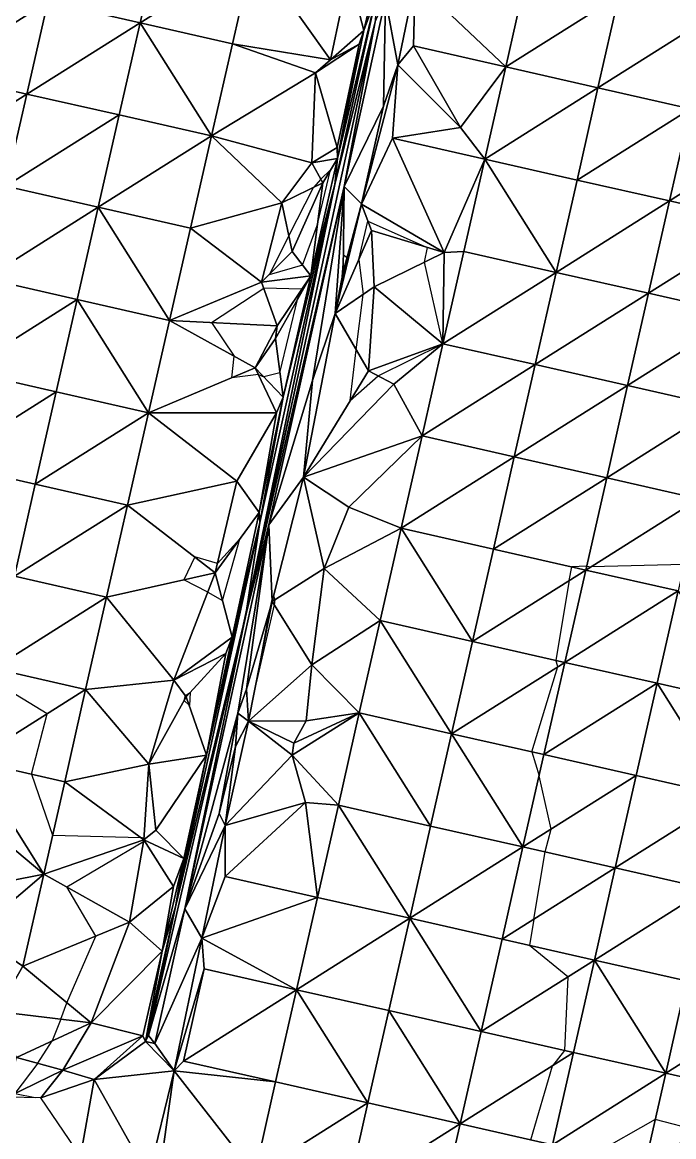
# Model space of a CAD drawing. Extents: x 452550 to 453808, y 451368 to 453069.
# Drawn here: x 453078.1 to 453146.9, y 452665.6 to 452783.4 of the extents above; entities that cross this region are included whole.
import ezdxf

# ---------------------------------------------------------------- set-up
doc = ezdxf.new("R2010")
doc.units = 0
doc.header["$LTSCALE"] = 0.35
doc.header["$MEASUREMENT"] = 0
doc.linetypes.add('DASHED', pattern=[5442.857143, 3628.571429, -1814.285714])
doc.layers.add('Default', color=42, linetype='Continuous', lineweight=25)
doc.layers.add('FPS_Contours-Minor', color=40, linetype='DASHED', lineweight=25)

msp = doc.modelspace()

# ---------------------------------------------------------------- linework, layer by layer
at = {"layer": 'Default', "color": 8, "linetype": 'Continuous', "lineweight": 25}
for points in [[(453112.56, 452788.62, 14.09), (453117.18, 452795.42, 14.01), (453114.16, 452782.54, 13.96)], [(453117.18, 452795.42, 14.01), (453115.46, 452786.11, 13.87), (453114.16, 452782.54, 13.96)], [(453090.53, 452783.35, 13.95), (453080.77, 452785.56, 13.93), (453092.74, 452793.1, 13.98)], [(453090.53, 452783.35, 13.95), (453092.74, 452793.1, 13.98), (453102.49, 452790.88, 14.01)], [(453100.28, 452781.13, 13.98), (453090.53, 452783.35, 13.95), (453102.49, 452790.88, 14.01)], [(453100.28, 452781.13, 13.98), (453102.49, 452790.88, 14.01), (453110.63, 452779.42, 13.9)], [(453102.49, 452790.88, 14.01), (453112.56, 452788.62, 14.09), (453110.63, 452779.42, 13.9)], [(453068.81, 452778.03, 13.87), (453071.02, 452787.78, 13.89), (453080.77, 452785.56, 13.93)], [(453110.63, 452779.42, 13.9), (453112.56, 452788.62, 14.09), (453114.16, 452782.54, 13.96)], [(453116.43, 452785.9, 13.87), (453119.59, 452787.78, 13.98), (453117.75, 452778.88, 13.89)], [(453119.59, 452787.78, 13.98), (453119.4, 452780.89, 13.96), (453117.75, 452778.88, 13.89)], [(453129.15, 452778.68, 13.99), (453119.4, 452780.89, 13.96), (453119.59, 452787.78, 13.98)], [(453131.36, 452788.43, 13.97), (453129.15, 452778.68, 13.99), (453119.59, 452787.78, 13.98)], [(453129.15, 452778.68, 13.99), (453131.36, 452788.43, 13.97), (453141.11, 452786.22, 13.96)], [(453078.56, 452775.81, 13.92), (453068.81, 452778.03, 13.87), (453080.77, 452785.56, 13.93)], [(453078.56, 452775.81, 13.92), (453080.77, 452785.56, 13.93), (453090.53, 452783.35, 13.95)], [(453115.36, 452783.44, 13.56), (453111.1, 452766.26, 13.94), (453115.46, 452786.11, 13.87)], [(453111.1, 452766.26, 13.94), (453111.36, 452769.01, 13.97), (453115.46, 452786.11, 13.87)], [(453111.36, 452769.01, 13.97), (453114.16, 452782.54, 13.96), (453115.46, 452786.11, 13.87)], [(453112.08, 452766.04, 13.94), (453115.36, 452783.44, 13.56), (453116.43, 452785.9, 13.87)], [(453116.23, 452774.54, 13.88), (453112.08, 452766.04, 13.94), (453116.43, 452785.9, 13.87)], [(453116.43, 452785.9, 13.87), (453117.75, 452778.88, 13.89), (453116.23, 452774.54, 13.88)], [(453138.9, 452776.47, 13.97), (453129.15, 452778.68, 13.99), (453141.11, 452786.22, 13.96)], [(453138.9, 452776.47, 13.97), (453141.11, 452786.22, 13.96), (453150.87, 452784.01, 13.99)], [(453148.66, 452774.26, 13.98), (453138.9, 452776.47, 13.97), (453150.87, 452784.01, 13.99)], [(453088.31, 452773.6, 13.97), (453078.56, 452775.81, 13.92), (453090.53, 452783.35, 13.95)], [(453088.31, 452773.6, 13.97), (453090.53, 452783.35, 13.95), (453098.06, 452771.38, 13.99)], [(453098.06, 452771.38, 13.99), (453090.53, 452783.35, 13.95), (453100.28, 452781.13, 13.98)], [(453101.68, 452720.77, 13.47), (453111.1, 452766.26, 13.94), (453115.36, 452783.44, 13.56)], [(453112.08, 452766.04, 13.94), (453101.68, 452720.77, 13.47), (453115.36, 452783.44, 13.56)], [(453110.63, 452779.42, 13.9), (453114.16, 452782.54, 13.96), (453113.65, 452781.09, 13.95)], [(453113.65, 452781.09, 13.95), (453114.16, 452782.54, 13.96), (453111.36, 452769.01, 13.97)], [(453098.06, 452771.38, 13.99), (453100.28, 452781.13, 13.98), (453109.04, 452778.05, 13.97)], [(453100.28, 452781.13, 13.98), (453110.63, 452779.42, 13.9), (453109.04, 452778.05, 13.97)], [(453113.65, 452781.09, 13.95), (453111.33, 452770.17, 13.96), (453109.04, 452778.05, 13.97)], [(453110.63, 452779.42, 13.9), (453113.65, 452781.09, 13.95), (453109.04, 452778.05, 13.97)], [(453111.36, 452769.01, 13.97), (453111.33, 452770.17, 13.96), (453113.65, 452781.09, 13.95)], [(453117.75, 452778.88, 13.89), (453119.4, 452780.89, 13.96), (453124.36, 452772.27, 13.93)], [(453119.4, 452780.89, 13.96), (453129.15, 452778.68, 13.99), (453124.36, 452772.27, 13.93)], [(453117.75, 452778.88, 13.89), (453117.19, 452771.14, 13.93), (453113.9, 452764.18, 13.95)], [(453116.23, 452774.54, 13.88), (453117.75, 452778.88, 13.89), (453113.9, 452764.18, 13.95)], [(453117.75, 452778.88, 13.89), (453124.36, 452772.27, 13.93), (453117.19, 452771.14, 13.93)], [(453129.15, 452778.68, 13.99), (453126.94, 452768.93, 13.98), (453124.36, 452772.27, 13.93)], [(453126.94, 452768.93, 13.98), (453129.15, 452778.68, 13.99), (453138.9, 452776.47, 13.97)], [(453066.59, 452768.28, 13.84), (453068.81, 452778.03, 13.87), (453078.56, 452775.81, 13.92)], [(453108.66, 452768.55, 13.86), (453098.06, 452771.38, 13.99), (453109.04, 452778.05, 13.97)], [(453108.66, 452768.55, 13.86), (453109.04, 452778.05, 13.97), (453111.33, 452770.17, 13.96)], [(453076.34, 452766.06, 13.88), (453066.59, 452768.28, 13.84), (453078.56, 452775.81, 13.92)], [(453076.34, 452766.06, 13.88), (453078.56, 452775.81, 13.92), (453088.31, 452773.6, 13.97)], [(453136.69, 452766.72, 13.97), (453126.94, 452768.93, 13.98), (453138.9, 452776.47, 13.97)], [(453136.69, 452766.72, 13.97), (453138.9, 452776.47, 13.97), (453148.66, 452774.26, 13.98)], [(453086.09, 452763.84, 13.92), (453076.34, 452766.06, 13.88), (453088.31, 452773.6, 13.97)], [(453086.09, 452763.84, 13.92), (453088.31, 452773.6, 13.97), (453098.06, 452771.38, 13.99)], [(453116.23, 452774.54, 13.88), (453113.9, 452764.19, 13.94), (453112.08, 452766.04, 13.94)], [(453113.9, 452764.18, 13.95), (453113.9, 452764.19, 13.94), (453116.23, 452774.54, 13.88)], [(453146.45, 452764.51, 13.98), (453136.69, 452766.72, 13.97), (453148.66, 452774.26, 13.98)], [(453146.45, 452764.51, 13.98), (453148.66, 452774.26, 13.98), (453158.41, 452772.05, 14.02)], [(453126.94, 452768.93, 13.98), (453117.19, 452771.14, 13.93), (453124.36, 452772.27, 13.93)], [(453095.84, 452761.63, 14), (453086.09, 452763.84, 13.92), (453098.06, 452771.38, 13.99)], [(453095.84, 452761.63, 14), (453098.06, 452771.38, 13.99), (453105.51, 452764.32, 13.9)], [(453098.06, 452771.38, 13.99), (453108.66, 452768.55, 13.86), (453105.51, 452764.32, 13.9)], [(453117.19, 452771.14, 13.93), (453122.63, 452759.07, 13.99), (453113.9, 452764.18, 13.95)], [(453117.19, 452771.14, 13.93), (453126.94, 452768.93, 13.98), (453122.63, 452759.07, 13.99)], [(453156.2, 452762.3, 13.97), (453146.45, 452764.51, 13.98), (453158.41, 452772.05, 14.02)], [(453111.36, 452769.01, 13.97), (453108.66, 452768.55, 13.86), (453111.33, 452770.17, 13.96)], [(453109.83, 452766.43, 14.03), (453111.36, 452769.01, 13.97), (453108.54, 452756.61, 13.96)], [(453111.36, 452769.01, 13.97), (453111.1, 452766.26, 13.94), (453108.54, 452756.61, 13.96)], [(453108.66, 452768.55, 13.86), (453111.36, 452769.01, 13.97), (453109.83, 452766.43, 14.03)], [(453126.94, 452768.93, 13.98), (453124.73, 452759.18, 13.98), (453122.63, 452759.07, 13.99)], [(453124.73, 452759.18, 13.98), (453126.94, 452768.93, 13.98), (453134.48, 452756.96, 13.97)], [(453134.48, 452756.96, 13.97), (453126.94, 452768.93, 13.98), (453136.69, 452766.72, 13.97)], [(453108.66, 452768.55, 13.86), (453109.83, 452766.43, 14.03), (453105.51, 452764.32, 13.9)], [(453109.83, 452766.43, 14.03), (453106.58, 452759.18, 14.05), (453105.51, 452764.32, 13.9)], [(453108.54, 452756.61, 13.96), (453106.58, 452759.18, 14.05), (453109.83, 452766.43, 14.03)], [(453134.48, 452756.96, 13.97), (453136.69, 452766.72, 13.97), (453146.45, 452764.51, 13.98)], [(453074.13, 452756.31, 13.83), (453076.34, 452766.06, 13.88), (453086.09, 452763.84, 13.92)], [(453101.68, 452720.77, 13.47), (453103.16, 452730.51, 13.92), (453111.1, 452766.26, 13.94)], [(453112.08, 452766.04, 13.94), (453104.13, 452730.29, 13.92), (453101.68, 452720.77, 13.47)], [(453103.16, 452730.51, 13.92), (453105.63, 452743.76, 13.96), (453111.1, 452766.26, 13.94)], [(453112.08, 452766.04, 13.94), (453108.74, 452745.55, 13.99), (453104.13, 452730.29, 13.92)], [(453105.63, 452743.76, 13.96), (453108.54, 452756.61, 13.96), (453111.1, 452766.26, 13.94)], [(453112.08, 452766.04, 13.94), (453111.14, 452752.61, 13.95), (453108.74, 452745.55, 13.99)], [(453112.08, 452766.04, 13.94), (453111.98, 452757.01, 14.02), (453111.14, 452752.61, 13.95)], [(453112.08, 452766.04, 13.94), (453113.9, 452764.19, 13.94), (453111.98, 452757.01, 14.02)], [(453095.84, 452761.63, 14), (453105.51, 452764.32, 13.9), (453103.35, 452755.91, 13.98)], [(453105.51, 452764.32, 13.9), (453106.58, 452759.18, 14.05), (453103.35, 452755.91, 13.98)], [(453113.9, 452764.19, 13.94), (453113.9, 452764.18, 13.95), (453111.14, 452752.61, 13.95)], [(453111.98, 452757.01, 14.02), (453113.9, 452764.19, 13.94), (453111.14, 452752.61, 13.95)], [(453113.9, 452764.18, 13.95), (453114.98, 452761.39, 14.03), (453111.14, 452752.61, 13.95)], [(453122.63, 452759.07, 13.99), (453114.98, 452761.39, 14.03), (453113.9, 452764.18, 13.95)], [(453144.24, 452754.75, 13.97), (453134.48, 452756.96, 13.97), (453146.45, 452764.51, 13.98)], [(453144.24, 452754.75, 13.97), (453146.45, 452764.51, 13.98), (453156.2, 452762.3, 13.97)], [(453083.88, 452754.09, 13.86), (453074.13, 452756.31, 13.83), (453086.09, 452763.84, 13.92)], [(453083.88, 452754.09, 13.86), (453086.09, 452763.84, 13.92), (453093.63, 452751.88, 13.94)], [(453093.63, 452751.88, 13.94), (453086.09, 452763.84, 13.92), (453095.84, 452761.63, 14)], [(453093.63, 452751.88, 13.94), (453095.84, 452761.63, 14), (453103.35, 452755.91, 13.98)], [(453153.99, 452752.54, 13.98), (453144.24, 452754.75, 13.97), (453156.2, 452762.3, 13.97)], [(453114.98, 452761.39, 14.03), (453115.26, 452755.44, 14.02), (453111.14, 452752.61, 13.95)], [(453115.26, 452755.44, 14.02), (453114.98, 452761.39, 14.03), (453122.63, 452759.07, 13.99)], [(453106.58, 452759.18, 14.05), (453108.54, 452756.61, 13.96), (453103.35, 452755.91, 13.98)], [(453122.52, 452749.42, 14), (453115.26, 452755.44, 14.02), (453122.63, 452759.07, 13.99)], [(453124.73, 452759.18, 13.98), (453122.52, 452749.42, 14), (453122.63, 452759.07, 13.99)], [(453122.52, 452749.42, 14), (453124.73, 452759.18, 13.98), (453134.48, 452756.96, 13.97)], [(453132.27, 452747.21, 13.98), (453122.52, 452749.42, 14), (453134.48, 452756.96, 13.97)], [(453132.27, 452747.21, 13.98), (453134.48, 452756.96, 13.97), (453144.24, 452754.75, 13.97)], [(453071.91, 452746.56, 13.81), (453074.13, 452756.31, 13.83), (453083.88, 452754.09, 13.86)], [(453093.63, 452751.88, 13.94), (453103.35, 452755.91, 13.98), (453104.99, 452751.3, 14.1)], [(453103.35, 452755.91, 13.98), (453108.54, 452756.61, 13.96), (453104.99, 452751.3, 14.1)], [(453104.81, 452749.98, 14.06), (453108.54, 452756.61, 13.96), (453105.63, 452743.76, 13.96)], [(453104.81, 452749.98, 14.06), (453104.99, 452751.3, 14.1), (453108.54, 452756.61, 13.96)], [(453115.26, 452755.44, 14.02), (453114.64, 452746.55, 14.03), (453111.14, 452752.61, 13.95)], [(453122.52, 452749.42, 14), (453114.64, 452746.55, 14.03), (453115.26, 452755.44, 14.02)], [(453142.03, 452745, 13.98), (453132.27, 452747.21, 13.98), (453144.24, 452754.75, 13.97)], [(453142.03, 452745, 13.98), (453144.24, 452754.75, 13.97), (453153.99, 452752.54, 13.98)], [(453081.66, 452744.34, 13.88), (453071.91, 452746.56, 13.81), (453083.88, 452754.09, 13.86)], [(453081.66, 452744.34, 13.88), (453083.88, 452754.09, 13.86), (453091.41, 452742.13, 13.93)], [(453091.41, 452742.13, 13.93), (453083.88, 452754.09, 13.86), (453093.63, 452751.88, 13.94)], [(453111.14, 452752.61, 13.95), (453114.64, 452746.55, 14.03), (453107.77, 452735.31, 13.92)], [(453108.74, 452745.55, 13.99), (453111.14, 452752.61, 13.95), (453107.77, 452735.31, 13.92)], [(453151.78, 452742.79, 13.99), (453142.03, 452745, 13.98), (453153.99, 452752.54, 13.98)], [(453091.41, 452742.13, 13.93), (453093.63, 452751.88, 13.94), (453102.69, 452746.88, 14.02)], [(453093.63, 452751.88, 13.94), (453104.99, 452751.3, 14.1), (453102.69, 452746.88, 14.02)], [(453104.99, 452751.3, 14.1), (453104.81, 452749.98, 14.06), (453102.69, 452746.88, 14.02)], [(453105.63, 452743.76, 13.96), (453102.69, 452746.88, 14.02), (453104.81, 452749.98, 14.06)], [(453114.64, 452746.55, 14.03), (453122.52, 452749.42, 14), (453117.34, 452745.15, 13.95)], [(453122.52, 452749.42, 14), (453120.31, 452739.67, 13.98), (453117.34, 452745.15, 13.95)], [(453120.31, 452739.67, 13.98), (453122.52, 452749.42, 14), (453132.27, 452747.21, 13.98)], [(453069.69, 452736.81, 13.85), (453071.91, 452746.56, 13.81), (453081.66, 452744.34, 13.88)], [(453091.41, 452742.13, 13.93), (453102.69, 452746.88, 14.02), (453104.93, 452742.11, 13.89)], [(453102.69, 452746.88, 14.02), (453105.63, 452743.76, 13.96), (453104.93, 452742.11, 13.89)], [(453107.77, 452735.31, 13.92), (453114.64, 452746.55, 14.03), (453117.34, 452745.15, 13.95)], [(453130.06, 452737.46, 13.96), (453120.31, 452739.67, 13.98), (453132.27, 452747.21, 13.98)], [(453130.06, 452737.46, 13.96), (453132.27, 452747.21, 13.98), (453142.03, 452745, 13.98)], [(453108.74, 452745.55, 13.99), (453107.77, 452735.31, 13.92), (453104.13, 452730.29, 13.92)], [(453120.31, 452739.67, 13.98), (453107.77, 452735.31, 13.92), (453117.34, 452745.15, 13.95)], [(453079.44, 452734.59, 13.86), (453069.69, 452736.81, 13.85), (453081.66, 452744.34, 13.88)], [(453079.44, 452734.59, 13.86), (453081.66, 452744.34, 13.88), (453091.41, 452742.13, 13.93)], [(453139.82, 452735.25, 13.96), (453130.06, 452737.46, 13.96), (453142.03, 452745, 13.98)], [(453139.82, 452735.25, 13.96), (453142.03, 452745, 13.98), (453151.78, 452742.79, 13.99)], [(453104.93, 452742.11, 13.89), (453105.63, 452743.76, 13.96), (453103.1, 452731.59, 13.98)], [(453103.16, 452730.51, 13.92), (453103.1, 452731.59, 13.98), (453105.63, 452743.76, 13.96)], [(453149.57, 452733.04, 13.97), (453139.82, 452735.25, 13.96), (453151.78, 452742.79, 13.99)], [(453089.2, 452732.37, 13.93), (453079.44, 452734.59, 13.86), (453091.41, 452742.13, 13.93)], [(453089.2, 452732.37, 13.93), (453091.41, 452742.13, 13.93), (453100.75, 452734.9, 13.8)], [(453100.75, 452734.9, 13.8), (453091.41, 452742.13, 13.93), (453104.93, 452742.11, 13.89)], [(453103.1, 452731.59, 13.98), (453100.75, 452734.9, 13.8), (453104.93, 452742.11, 13.89)], [(453120.31, 452739.67, 13.98), (453112.56, 452732.14, 13.99), (453107.77, 452735.31, 13.92)], [(453120.31, 452739.67, 13.98), (453118.1, 452729.92, 13.99), (453112.56, 452732.14, 13.99)], [(453118.1, 452729.92, 13.99), (453120.31, 452739.67, 13.98), (453130.06, 452737.46, 13.96)], [(453127.85, 452727.71, 13.99), (453118.1, 452729.92, 13.99), (453130.06, 452737.46, 13.96)], [(453127.85, 452727.71, 13.99), (453130.06, 452737.46, 13.96), (453139.82, 452735.25, 13.96)], [(453077.23, 452724.84, 13.89), (453069.69, 452736.81, 13.85), (453079.44, 452734.59, 13.86)], [(453077.23, 452724.84, 13.89), (453079.44, 452734.59, 13.86), (453089.2, 452732.37, 13.93)], [(453089.2, 452732.37, 13.93), (453100.75, 452734.9, 13.8), (453098.46, 452725.22, 14.02)], [(453098.46, 452725.22, 14.02), (453100.75, 452734.9, 13.8), (453103.1, 452731.59, 13.98)], [(453104.13, 452730.29, 13.92), (453107.77, 452735.31, 13.92), (453104.48, 452722.19, 14)], [(453107.77, 452735.31, 13.92), (453109.95, 452725.67, 13.93), (453104.48, 452722.19, 14)], [(453107.77, 452735.31, 13.92), (453112.56, 452732.14, 13.99), (453109.95, 452725.67, 13.93)], [(453137.61, 452725.5, 14), (453127.85, 452727.71, 13.99), (453139.82, 452735.25, 13.96)], [(453137.61, 452725.5, 14), (453139.82, 452735.25, 13.96), (453149.57, 452733.04, 13.97)], [(453086.98, 452722.62, 13.94), (453077.23, 452724.84, 13.89), (453089.2, 452732.37, 13.93)], [(453086.98, 452722.62, 13.94), (453089.2, 452732.37, 13.93), (453098.46, 452725.22, 14.02)], [(453147.36, 452723.29, 14.01), (453137.61, 452725.5, 14), (453149.57, 452733.04, 13.97)], [(453098.46, 452725.22, 14.02), (453103.1, 452731.59, 13.98), (453100.23, 452718.42, 13.97)], [(453103.1, 452731.59, 13.98), (453103.16, 452730.51, 13.92), (453100.23, 452718.42, 13.97)], [(453112.56, 452732.14, 13.99), (453118.1, 452729.92, 13.99), (453109.95, 452725.67, 13.93)], [(453101.68, 452720.77, 13.47), (453094.26, 452689.91, 13.92), (453103.16, 452730.51, 13.92)], [(453094.26, 452689.91, 13.92), (453097.52, 452705.94, 13.96), (453103.16, 452730.51, 13.92)], [(453100.85, 452710.39, 13.97), (453095.23, 452689.7, 13.92), (453104.13, 452730.29, 13.92)], [(453095.23, 452689.7, 13.92), (453101.68, 452720.77, 13.47), (453104.13, 452730.29, 13.92)], [(453097.52, 452705.94, 13.96), (453100.23, 452718.42, 13.97), (453103.16, 452730.51, 13.92)], [(453104.13, 452730.29, 13.92), (453101.76, 452712.92, 13.97), (453100.85, 452710.39, 13.97)], [(453104.13, 452730.29, 13.92), (453104.48, 452722.19, 14), (453101.76, 452712.92, 13.97)], [(453118.1, 452729.92, 13.99), (453115.89, 452720.16, 13.96), (453109.95, 452725.67, 13.93)], [(453115.89, 452720.16, 13.96), (453118.1, 452729.92, 13.99), (453125.64, 452717.95, 13.99)], [(453125.64, 452717.95, 13.99), (453118.1, 452729.92, 13.99), (453127.85, 452727.71, 13.99)], [(453125.64, 452717.95, 13.99), (453127.85, 452727.71, 13.99), (453137.61, 452725.5, 14)], [(453086.98, 452722.62, 13.94), (453098.46, 452725.22, 14.02), (453094.09, 452713.86, 13.9)], [(453098.46, 452725.22, 14.02), (453100.23, 452718.42, 13.97), (453094.09, 452713.86, 13.9)], [(453109.95, 452725.67, 13.93), (453108.66, 452715.5, 13.93), (453104.48, 452722.19, 14)], [(453115.89, 452720.16, 13.96), (453108.66, 452715.5, 13.93), (453109.95, 452725.67, 13.93)], [(453135.39, 452715.74, 14), (453125.64, 452717.95, 13.99), (453137.61, 452725.5, 14)], [(453135.39, 452715.74, 14), (453137.61, 452725.5, 14), (453147.36, 452723.29, 14.01)], [(453075.01, 452715.09, 13.98), (453077.23, 452724.84, 13.89), (453086.98, 452722.62, 13.94)], [(453145.15, 452713.53, 14.02), (453135.39, 452715.74, 14), (453147.36, 452723.29, 14.01)], [(453145.15, 452713.53, 14.02), (453147.36, 452723.29, 14.01), (453154.9, 452711.32, 14)], [(453084.76, 452712.87, 13.93), (453075.01, 452715.09, 13.98), (453086.98, 452722.62, 13.94)], [(453084.76, 452712.87, 13.93), (453086.98, 452722.62, 13.94), (453094.09, 452713.86, 13.9)], [(453101.76, 452712.92, 13.97), (453104.48, 452722.19, 14), (453101.97, 452709.53, 14)], [(453104.48, 452722.19, 14), (453108.66, 452715.5, 13.93), (453101.97, 452709.53, 14)], [(453095.23, 452689.7, 13.92), (453091.41, 452676.31, 13.56), (453101.68, 452720.77, 13.47)], [(453091.41, 452676.31, 13.56), (453094.26, 452689.91, 13.92), (453101.68, 452720.77, 13.47)], [(453115.89, 452720.16, 13.96), (453113.68, 452710.41, 13.96), (453108.66, 452715.5, 13.93)], [(453113.68, 452710.41, 13.96), (453115.89, 452720.16, 13.96), (453123.43, 452708.2, 13.98)], [(453123.43, 452708.2, 13.98), (453115.89, 452720.16, 13.96), (453125.64, 452717.95, 13.99)], [(453100.23, 452718.42, 13.97), (453099.59, 452716.67, 13.93), (453094.09, 452713.86, 13.9)], [(453099.59, 452716.67, 13.93), (453100.23, 452718.42, 13.97), (453097.52, 452705.94, 13.96)], [(453123.43, 452708.2, 13.98), (453125.64, 452717.95, 13.99), (453135.39, 452715.74, 14)], [(453099.59, 452716.67, 13.93), (453095.39, 452712.11, 14.01), (453094.09, 452713.86, 13.9)], [(453097.52, 452705.94, 13.96), (453095.39, 452712.11, 14.01), (453099.59, 452716.67, 13.93)], [(453133.18, 452705.99, 14), (453123.43, 452708.2, 13.98), (453135.39, 452715.74, 14)], [(453133.18, 452705.99, 14), (453135.39, 452715.74, 14), (453145.15, 452713.53, 14.02)], [(453072.8, 452705.34, 14.13), (453075.01, 452715.09, 13.98), (453084.76, 452712.87, 13.93)], [(453108.66, 452715.5, 13.93), (453108.05, 452709.55, 13.98), (453101.97, 452709.53, 14)], [(453108.66, 452715.5, 13.93), (453113.68, 452710.41, 13.96), (453108.05, 452709.55, 13.98)], [(453084.76, 452712.87, 13.93), (453094.09, 452713.86, 13.9), (453091.45, 452704.97, 13.87)], [(453094.09, 452713.86, 13.9), (453095.39, 452712.11, 14.01), (453091.45, 452704.97, 13.87)], [(453142.94, 452703.78, 14.03), (453133.18, 452705.99, 14), (453145.15, 452713.53, 14.02)], [(453142.94, 452703.78, 14.03), (453145.15, 452713.53, 14.02), (453152.69, 452701.57, 13.99)], [(453152.69, 452701.57, 13.99), (453145.15, 452713.53, 14.02), (453154.9, 452711.32, 14)], [(453082.55, 452703.12, 13.93), (453072.8, 452705.34, 14.13), (453084.76, 452712.87, 13.93)], [(453082.55, 452703.12, 13.93), (453084.76, 452712.87, 13.93), (453091.45, 452704.97, 13.87)], [(453101.97, 452709.53, 14), (453100.85, 452710.39, 13.97), (453101.76, 452712.92, 13.97)], [(453095.39, 452712.11, 14.01), (453097.52, 452705.94, 13.96), (453091.45, 452704.97, 13.87)], [(453100.85, 452710.39, 13.97), (453098.86, 452699.77, 13.98), (453095.23, 452689.7, 13.92)], [(453100.85, 452710.39, 13.97), (453100.58, 452706.87, 13.93), (453098.86, 452699.77, 13.98)], [(453101.97, 452709.53, 14), (453100.58, 452706.87, 13.93), (453100.85, 452710.39, 13.97)], [(453113.68, 452710.41, 13.96), (453111.47, 452700.66, 13.95), (453106.58, 452705.93, 13.98)], [(453113.68, 452710.41, 13.96), (453106.58, 452705.93, 13.98), (453106.76, 452707.19, 13.95)], [(453108.05, 452709.55, 13.98), (453113.68, 452710.41, 13.96), (453106.76, 452707.19, 13.95)], [(453111.47, 452700.66, 13.95), (453113.68, 452710.41, 13.96), (453121.22, 452698.45, 13.96)], [(453121.22, 452698.45, 13.96), (453113.68, 452710.41, 13.96), (453123.43, 452708.2, 13.98)], [(453100.58, 452706.87, 13.93), (453101.97, 452709.53, 14), (453099.49, 452698.5, 13.93)], [(453101.97, 452709.53, 14), (453106.58, 452705.93, 13.98), (453099.49, 452698.5, 13.93)], [(453101.97, 452709.53, 14), (453108.05, 452709.55, 13.98), (453106.76, 452707.19, 13.95)], [(453106.58, 452705.93, 13.98), (453101.97, 452709.53, 14), (453106.76, 452707.19, 13.95)], [(453121.22, 452698.45, 13.96), (453123.43, 452708.2, 13.98), (453130.97, 452696.24, 13.99)], [(453130.97, 452696.24, 13.99), (453123.43, 452708.2, 13.98), (453133.18, 452705.99, 14)], [(453099.49, 452698.5, 13.93), (453098.86, 452699.77, 13.98), (453100.58, 452706.87, 13.93)], [(453072.8, 452705.34, 14.13), (453080.33, 452693.37, 14.05), (453069.76, 452702.19, 14.26)], [(453080.33, 452693.37, 14.05), (453072.8, 452705.34, 14.13), (453082.55, 452703.12, 13.93)], [(453092.17, 452698.02, 13.96), (453091.45, 452704.97, 13.87), (453097.52, 452705.94, 13.96)], [(453092.17, 452698.02, 13.96), (453097.52, 452705.94, 13.96), (453095.12, 452695.01, 13.86)], [(453094.26, 452689.91, 13.92), (453095.12, 452695.01, 13.86), (453097.52, 452705.94, 13.96)], [(453106.58, 452705.93, 13.98), (453108.01, 452700.94, 13.88), (453099.49, 452698.5, 13.93)], [(453106.58, 452705.93, 13.98), (453111.47, 452700.66, 13.95), (453108.01, 452700.94, 13.88)], [(453130.97, 452696.24, 13.99), (453133.18, 452705.99, 14), (453142.94, 452703.78, 14.03)], [(453082.55, 452703.12, 13.93), (453091.45, 452704.97, 13.87), (453090.91, 452696.98, 14)], [(453091.45, 452704.97, 13.87), (453092.17, 452698.02, 13.96), (453090.91, 452696.98, 14)], [(453080.33, 452693.37, 14.05), (453082.55, 452703.12, 13.93), (453090.91, 452696.98, 14)], [(453140.73, 452694.03, 14.03), (453130.97, 452696.24, 13.99), (453142.94, 452703.78, 14.03)], [(453140.73, 452694.03, 14.03), (453142.94, 452703.78, 14.03), (453152.69, 452701.57, 13.99)], [(453069.76, 452702.19, 14.26), (453080.33, 452693.37, 14.05), (453073.03, 452691.92, 14.42)], [(453150.48, 452691.82, 14.01), (453140.73, 452694.03, 14.03), (453152.69, 452701.57, 13.99)], [(453099.51, 452693.12, 13.89), (453099.49, 452698.5, 13.93), (453108.01, 452700.94, 13.88)], [(453109.26, 452690.91, 13.95), (453099.51, 452693.12, 13.89), (453108.01, 452700.94, 13.88)], [(453111.47, 452700.66, 13.95), (453109.26, 452690.91, 13.95), (453108.01, 452700.94, 13.88)], [(453109.26, 452690.91, 13.95), (453111.47, 452700.66, 13.95), (453119.01, 452688.7, 13.97)], [(453119.01, 452688.7, 13.97), (453111.47, 452700.66, 13.95), (453121.22, 452698.45, 13.96)], [(453098.86, 452699.77, 13.98), (453099.49, 452698.5, 13.93), (453095.23, 452689.7, 13.92)], [(453092.17, 452698.02, 13.96), (453095.12, 452695.01, 13.86), (453090.91, 452696.98, 14)], [(453095.23, 452689.7, 13.92), (453099.49, 452698.5, 13.93), (453097.04, 452686.6, 13.9)], [(453099.49, 452698.5, 13.93), (453099.51, 452693.12, 13.89), (453097.04, 452686.6, 13.9)], [(453119.01, 452688.7, 13.97), (453121.22, 452698.45, 13.96), (453130.97, 452696.24, 13.99)], [(453089.41, 452688.29, 13.85), (453080.33, 452693.37, 14.05), (453090.91, 452696.98, 14)], [(453089.41, 452688.29, 13.85), (453090.91, 452696.98, 14), (453094.03, 452692.06, 13.86)], [(453090.91, 452696.98, 14), (453095.12, 452695.01, 13.86), (453094.03, 452692.06, 13.86)], [(453128.76, 452686.49, 13.99), (453119.01, 452688.7, 13.97), (453130.97, 452696.24, 13.99)], [(453128.76, 452686.49, 13.99), (453130.97, 452696.24, 13.99), (453140.73, 452694.03, 14.03)], [(453094.03, 452692.06, 13.86), (453095.12, 452695.01, 13.86), (453092.85, 452685.23, 13.93)], [(453095.12, 452695.01, 13.86), (453094.26, 452689.91, 13.92), (453092.85, 452685.23, 13.93)], [(453073, 452687.13, 14.43), (453080.33, 452693.37, 14.05), (453078.11, 452683.62, 14.32)], [(453073, 452687.13, 14.43), (453073.03, 452691.92, 14.42), (453080.33, 452693.37, 14.05)], [(453078.11, 452683.62, 14.32), (453080.33, 452693.37, 14.05), (453089.41, 452688.29, 13.85)], [(453138.52, 452684.28, 14.02), (453128.76, 452686.49, 13.99), (453140.73, 452694.03, 14.03)], [(453138.52, 452684.28, 14.02), (453140.73, 452694.03, 14.03), (453150.48, 452691.82, 14.01)], [(453099.51, 452693.12, 13.89), (453109.26, 452690.91, 13.95), (453097.04, 452686.6, 13.9)], [(453092.85, 452685.23, 13.93), (453089.41, 452688.29, 13.85), (453094.03, 452692.06, 13.86)], [(453148.27, 452682.07, 14.02), (453138.52, 452684.28, 14.02), (453150.48, 452691.82, 14.01)], [(453091.08, 452675.68, 13.8), (453092.85, 452685.23, 13.93), (453094.26, 452689.91, 13.92)], [(453091.41, 452676.31, 13.56), (453091.08, 452675.68, 13.8), (453094.26, 452689.91, 13.92)], [(453109.26, 452690.91, 13.95), (453107.05, 452681.15, 13.92), (453097.04, 452686.6, 13.9)], [(453107.05, 452681.15, 13.92), (453109.26, 452690.91, 13.95), (453119.01, 452688.7, 13.97)], [(453092.06, 452675.47, 13.8), (453091.41, 452676.31, 13.56), (453095.23, 452689.7, 13.92)], [(453097.04, 452686.6, 13.9), (453092.06, 452675.47, 13.8), (453095.23, 452689.7, 13.92)], [(453116.8, 452678.94, 13.92), (453107.05, 452681.15, 13.92), (453119.01, 452688.7, 13.97)], [(453116.8, 452678.94, 13.92), (453119.01, 452688.7, 13.97), (453126.55, 452676.73, 13.92)], [(453126.55, 452676.73, 13.92), (453119.01, 452688.7, 13.97), (453128.76, 452686.49, 13.99)], [(453078.11, 452683.62, 14.32), (453089.41, 452688.29, 13.85), (453085.36, 452677.63, 13.83)], [(453085.36, 452677.63, 13.83), (453089.41, 452688.29, 13.85), (453092.85, 452685.23, 13.93)], [(453073, 452687.13, 14.43), (453078.11, 452683.62, 14.32), (453075.37, 452678.84, 14.36)], [(453092.06, 452675.47, 13.8), (453097.04, 452686.6, 13.9), (453094.11, 452672.58, 13.87)], [(453097.04, 452686.6, 13.9), (453097.3, 452683.36, 13.87), (453094.11, 452672.58, 13.87)], [(453107.05, 452681.15, 13.92), (453097.3, 452683.36, 13.87), (453097.04, 452686.6, 13.9)], [(453126.55, 452676.73, 13.92), (453128.76, 452686.49, 13.99), (453138.52, 452684.28, 14.02)], [(453085.36, 452677.63, 13.83), (453092.85, 452685.23, 13.93), (453090.79, 452676.27, 13.83)], [(453091.08, 452675.68, 13.8), (453090.79, 452676.27, 13.83), (453092.85, 452685.23, 13.93)], [(453136.31, 452674.52, 14.01), (453126.55, 452676.73, 13.92), (453138.52, 452684.28, 14.02)], [(453136.31, 452674.52, 14.01), (453138.52, 452684.28, 14.02), (453146.06, 452672.31, 14.01)], [(453146.06, 452672.31, 14.01), (453138.52, 452684.28, 14.02), (453148.27, 452682.07, 14.02)], [(453075.37, 452678.84, 14.36), (453078.11, 452683.62, 14.32), (453085.36, 452677.63, 13.83)], [(453097.3, 452683.36, 13.87), (453095.09, 452673.61, 13.9), (453094.11, 452672.58, 13.87)], [(453095.09, 452673.61, 13.9), (453097.3, 452683.36, 13.87), (453107.05, 452681.15, 13.92)], [(453146.06, 452672.31, 14.01), (453148.27, 452682.07, 14.02), (453158.02, 452679.85, 13.99)], [(453104.84, 452671.4, 13.9), (453095.09, 452673.61, 13.9), (453107.05, 452681.15, 13.92)], [(453104.84, 452671.4, 13.9), (453107.05, 452681.15, 13.92), (453114.59, 452669.19, 13.92)], [(453114.59, 452669.19, 13.92), (453107.05, 452681.15, 13.92), (453116.8, 452678.94, 13.92)], [(453155.81, 452670.1, 14.01), (453146.06, 452672.31, 14.01), (453158.02, 452679.85, 13.99)], [(453075.37, 452678.84, 14.36), (453085.36, 452677.63, 13.83), (453077.44, 452673.99, 14.16)], [(453114.59, 452669.19, 13.92), (453116.8, 452678.94, 13.92), (453124.34, 452666.98, 13.96)], [(453124.34, 452666.98, 13.96), (453116.8, 452678.94, 13.92), (453126.55, 452676.73, 13.92)], [(453077.44, 452673.99, 14.16), (453085.36, 452677.63, 13.83), (453082.34, 452672.66, 13.82)], [(453085.36, 452677.63, 13.83), (453090.79, 452676.27, 13.83), (453082.34, 452672.66, 13.82)], [(453090.79, 452676.27, 13.83), (453085.65, 452671.65, 13.8), (453082.34, 452672.66, 13.82)], [(453085.65, 452671.65, 13.8), (453090.79, 452676.27, 13.83), (453091.08, 452675.68, 13.8)], [(453094.11, 452672.58, 13.87), (453085.65, 452671.65, 13.8), (453091.08, 452675.68, 13.8)], [(453091.08, 452675.68, 13.8), (453091.41, 452676.31, 13.56), (453092.06, 452675.47, 13.8)], [(453094.11, 452672.58, 13.87), (453091.08, 452675.68, 13.8), (453092.06, 452675.47, 13.8)], [(453124.34, 452666.98, 13.96), (453126.55, 452676.73, 13.92), (453136.31, 452674.52, 14.01)], [(453134.1, 452664.77, 14.01), (453124.34, 452666.98, 13.96), (453136.31, 452674.52, 14.01)], [(453134.1, 452664.77, 14.01), (453136.31, 452674.52, 14.01), (453146.06, 452672.31, 14.01)], [(453077.44, 452673.99, 14.16), (453082.34, 452672.66, 13.82), (453076.49, 452669.79, 14.03)], [(453095.09, 452673.61, 13.9), (453104.84, 452671.4, 13.9), (453094.11, 452672.58, 13.87)], [(453082.34, 452672.66, 13.82), (453080.03, 452669.73, 13.99), (453076.49, 452669.79, 14.03)], [(453085.65, 452671.65, 13.8), (453080.03, 452669.73, 13.99), (453082.34, 452672.66, 13.82)], [(453085.65, 452671.65, 13.8), (453094.11, 452672.58, 13.87), (453091.4, 452661.44, 13.84)], [(453094.11, 452672.58, 13.87), (453092.87, 452663.86, 13.85), (453091.4, 452661.44, 13.84)], [(453102.63, 452661.65, 13.9), (453092.87, 452663.86, 13.85), (453094.11, 452672.58, 13.87)], [(453104.84, 452671.4, 13.9), (453102.63, 452661.65, 13.9), (453094.11, 452672.58, 13.87)], [(453143.85, 452662.56, 13.99), (453134.1, 452664.77, 14.01), (453146.06, 452672.31, 14.01)], [(453143.85, 452662.56, 13.99), (453146.06, 452672.31, 14.01), (453155.81, 452670.1, 14.01)], [(453085.65, 452671.65, 13.8), (453084.21, 452663.54, 13.97), (453080.03, 452669.73, 13.99)], [(453091.4, 452661.44, 13.84), (453084.21, 452663.54, 13.97), (453085.65, 452671.65, 13.8)], [(453102.63, 452661.65, 13.9), (453104.84, 452671.4, 13.9), (453114.59, 452669.19, 13.92)], [(453153.6, 452660.35, 13.99), (453143.85, 452662.56, 13.99), (453155.81, 452670.1, 14.01)], [(453112.38, 452659.44, 13.91), (453102.63, 452661.65, 13.9), (453114.59, 452669.19, 13.92)], [(453112.38, 452659.44, 13.91), (453114.59, 452669.19, 13.92), (453124.34, 452666.98, 13.96)], [(453122.13, 452657.23, 13.94), (453112.38, 452659.44, 13.91), (453124.34, 452666.98, 13.96)], [(453122.13, 452657.23, 13.94), (453124.34, 452666.98, 13.96), (453134.1, 452664.77, 14.01)]]:
    msp.add_3dface(points, dxfattribs=at)
at = {"layer": 'FPS_Contours-Minor', "color": 12, "linetype": 'Continuous', "lineweight": 25}
for p, q in [((453109.24, 452761.9, 14), (453110.64, 452767.79, 14)), ((453109.63, 452766.8, 14), (453110.64, 452767.79, 14)), ((453109.63, 452766.8, 14), (453108.83, 452765.94, 14)), ((453106.24, 452760.81, 14), (453108.83, 452765.94, 14)), ((453107.69, 452757.72, 14), (453109.24, 452761.9, 14)), ((453113.64, 452758.33, 14), (453114.59, 452762.38, 14)), ((453114.59, 452762.38, 14), (453120.86, 452759.6, 14)), ((453106.24, 452760.81, 14), (453104.14, 452756.71, 14)), ((453120.86, 452759.6, 14), (453120.54, 452758.04, 14)), ((453112, 452758.82, 14), (453111.8, 452756.05, 14)), ((453112.39, 452758.54, 14), (453111.8, 452756.05, 14)), ((453112, 452758.82, 14), (453112.39, 452758.54, 14)), ((453113.64, 452758.33, 14), (453114.07, 452754.62, 14)), ((453107.69, 452757.72, 14), (453104.14, 452756.71, 14)), ((453120.54, 452758.04, 14), (453122.48, 452749.46, 14)), ((453098.07, 452751.65, 14), (453103.58, 452755.28, 14)), ((453107.58, 452755.18, 14), (453103.58, 452755.28, 14)), ((453107.58, 452755.18, 14), (453107.2, 452754.24, 14)), ((453113.35, 452748.78, 14), (453114.07, 452754.62, 14)), ((453105.29, 452746.35, 14), (453107.2, 452754.24, 14)), ((453098.07, 452751.65, 14), (453100.45, 452748.12, 14)), ((453112.72, 452743.41, 14), (453113.35, 452748.78, 14)), ((453115.68, 452746.01, 14), (453122.49, 452749.41, 14)), ((453122.49, 452749.41, 14), (453122.48, 452749.46, 14)), ((453100.21, 452745.83, 14), (453100.45, 452748.12, 14)), ((453105.29, 452746.35, 14), (453103.6, 452745.92, 14)), ((453103.03, 452746.17, 14), (453100.21, 452745.83, 14)), ((453103.03, 452746.17, 14), (453103.6, 452745.92, 14)), ((453112.72, 452743.41, 14), (453115.68, 452746.01, 14)), ((453102.26, 452723.58, 13.5), (453106.34, 452742.15, 13.5)), ((453102.32, 452723.57, 13.5), (453106.34, 452742.15, 13.5)), ((453098.69, 452726.19, 14), (453101.06, 452728.79, 14)), ((453099.23, 452722.28, 14), (453101.06, 452728.79, 14)), ((453096.29, 452726.9, 14), (453095.15, 452724.47, 14)), ((453098.69, 452726.19, 14), (453096.29, 452726.9, 14)), ((453135.87, 452724.4, 14), (453136.12, 452725.83, 14)), ((453137.7, 452725.9, 14), (453136.12, 452725.83, 14)), ((453137.7, 452725.9, 14), (453138.17, 452725.85, 14)), ((453147.99, 452726.09, 14), (453138.17, 452725.85, 14)), ((453097.68, 452723.17, 14), (453095.15, 452724.47, 14)), ((453135.87, 452724.4, 14), (453134.43, 452715.96, 14)), ((453097.68, 452723.17, 14), (453099.23, 452722.28, 14)), ((453102.26, 452723.58, 13.5), (453101.77, 452721.39, 13.5)), ((453102.32, 452723.57, 13.5), (453101.83, 452721.38, 13.5)), ((453104.62, 452722.76, 14), (453104.46, 452722.57, 14)), ((453104.62, 452722.76, 14), (453104.74, 452722.35, 14)), ((453104.7, 452721.84, 14), (453102.75, 452713.45, 14)), ((453104.46, 452722.57, 14), (453104.15, 452721.07, 14)), ((453104.74, 452722.35, 14), (453104.7, 452721.84, 14)), ((453101.77, 452721.39, 13.5), (453101.2, 452718.78, 13.5)), ((453101.83, 452721.38, 13.5), (453101.26, 452718.76, 13.5)), ((453104.15, 452721.07, 14), (453102.75, 452713.45, 14)), ((453101.2, 452718.78, 13.5), (453098.37, 452706.44, 13.5)), ((453101.26, 452718.76, 13.5), (453098.37, 452706.44, 13.5)), ((453134.67, 452715.29, 14), (453134.43, 452715.96, 14)), ((453131.9, 452706.28, 14), (453134.67, 452715.29, 14)), ((453080.71, 452710.32, 14), (453074.75, 452713.94, 14)), ((453095.17, 452711.71, 14), (453095.3, 452712.24, 14)), ((453095.3, 452712.24, 14), (453095.81, 452712.57, 14)), ((453095.81, 452712.57, 14), (453095.72, 452711.17, 14)), ((453095.17, 452711.71, 14), (453095.72, 452711.17, 14)), ((453079.03, 452703.92, 14), (453080.71, 452710.32, 14)), ((453131.9, 452706.28, 14), (453132.68, 452703.74, 14)), ((453079.03, 452703.92, 14), (453081.26, 452697.48, 14)), ((453133.94, 452698.11, 14), (453132.68, 452703.74, 14)), ((453133.32, 452695.71, 14), (453133.94, 452698.11, 14)), ((453081.26, 452697.48, 14), (453090.58, 452697.22, 14)), ((453090.92, 452697.16, 14), (453090.58, 452697.22, 14)), ((453090.88, 452696.8, 14), (453090.98, 452696.87, 14)), ((453090.92, 452697.16, 14), (453090.99, 452697.04, 14)), ((453091, 452696.94, 14), (453090.98, 452696.87, 14)), ((453091, 452696.94, 14), (453090.99, 452697.04, 14)), ((453082.76, 452692.01, 14), (453090.88, 452696.8, 14)), ((453132.11, 452688.59, 14), (453133.32, 452695.71, 14)), ((453085.83, 452686.81, 14), (453082.76, 452692.01, 14)), ((453132.11, 452688.59, 14), (453131.68, 452685.82, 14)), ((453082.79, 452679.75, 14), (453085.83, 452686.81, 14)), ((453135.7, 452682.5, 14), (453131.68, 452685.82, 14)), ((453135.7, 452682.5, 14), (453135.36, 452674.74, 14)), ((453082.14, 452678.02, 14), (453082.79, 452679.75, 14)), ((453082.14, 452678.02, 14), (453081.22, 452675.73, 14)), ((453079.71, 452673.38, 14), (453081.22, 452675.73, 14)), ((453135.36, 452674.74, 14), (453134.08, 452673.12, 14)), ((453079.71, 452673.38, 14), (453077.29, 452670.18, 14)), ((453131.81, 452665.29, 14), (453134.08, 452673.12, 14)), ((453077.29, 452670.18, 14), (453079.42, 452669.74, 14)), ((453144.95, 452667.44, 14), (453138.51, 452663.77, 14)), ((453149.65, 452666.22, 14), (453144.95, 452667.44, 14))]:
    msp.add_line(p, q, dxfattribs=at)

doc.saveas('drawing.dxf')
